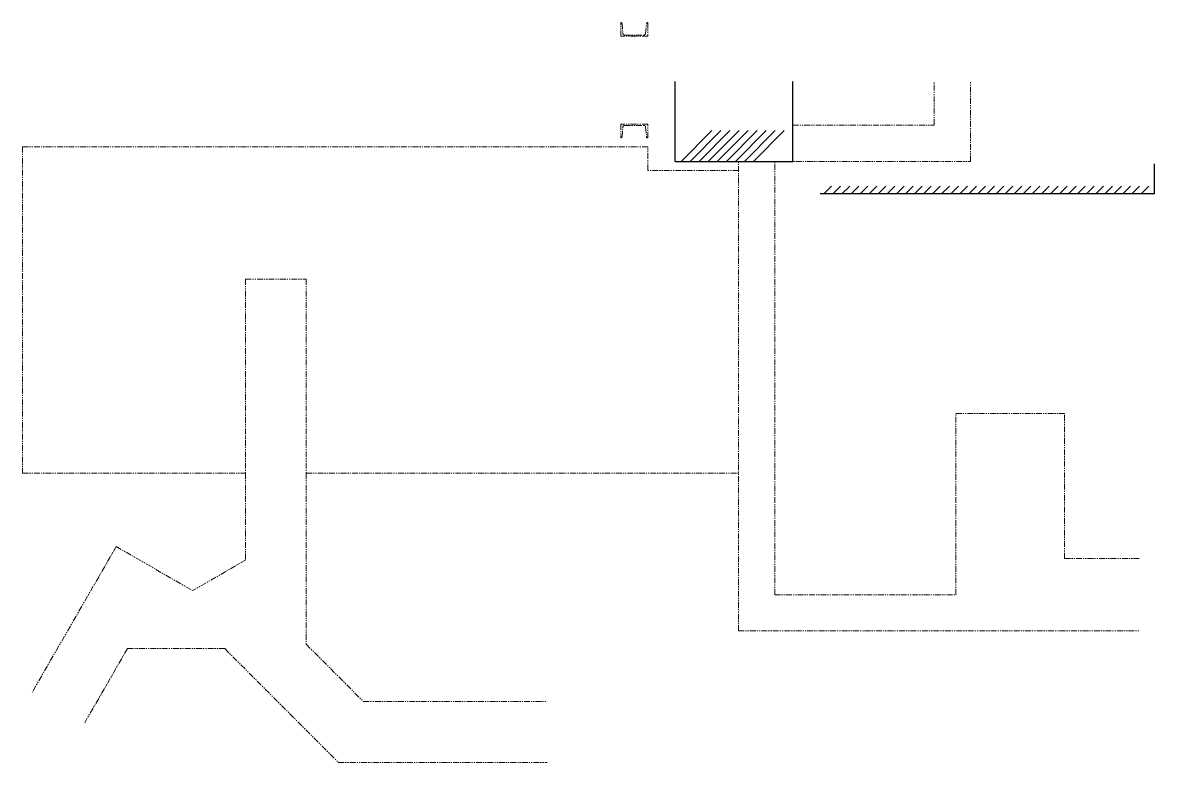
# Model space of a CAD drawing. Header units: millimetres. Extents: x -211 to 45495, y 24 to 52952.
# Drawn here: x 9462 to 15707, y 46173 to 50252 of the extents above; entities that cross this region are included whole.
import ezdxf

# ---------------------------------------------------------------- set-up
doc = ezdxf.new("R2010")
doc.units = ezdxf.units.MM
doc.linetypes.add('PHANTOM', pattern=[63.3, 31.8, -6.3, 6.3, -6.3, 6.3, -6.3])
doc.layers.add('Layer2', color=7, linetype='Continuous')

# ---------------------------------------------------------------- blocks, each defined once
blk = doc.blocks.new('BLKF2390')
at = {"layer": 'Layer2', "color": 7, "linetype": 'PHANTOM', "lineweight": 13}
for p, q in [((12912.5, 49692.4), (12762.5, 49692.4)), ((12762.5, 49692.4), (12762.5, 49617.4)), ((12769.9, 49622), (12774.7, 49676.8)), ((12784.7, 49685.9), (12890.3, 49685.9)), ((12900.3, 49676.8), (12905.1, 49622)), ((12912.5, 49617.4), (12912.5, 49692.4)), ((12762.5, 49617.4), (12764.9, 49617.4)), ((12910.1, 49617.4), (12912.5, 49617.4))]:
    blk.add_line(p, q, dxfattribs=at)
for centre, radius, start, end in [((12784.7, 49675.9), 10, 90, 175), ((12890.3, 49675.9), 10, 5, 90), ((12764.9, 49622.4), 5, 270, 355), ((12910.1, 49622.4), 5, 185, 270)]:
    blk.add_arc(centre, radius, start, end, dxfattribs=at)
blk = doc.blocks.new('BLKF2391')
at = {"layer": 'Layer2', "color": 7, "linetype": 'PHANTOM', "lineweight": 13}
for p, q in [((12762.5, 50177.4), (12762.5, 50252.4)), ((12762.5, 50252.4), (12764.9, 50252.4)), ((12769.9, 50247.8), (12774.7, 50193)), ((12900.3, 50193), (12905.1, 50247.8)), ((12910.1, 50252.4), (12912.5, 50252.4)), ((12912.5, 50252.4), (12912.5, 50177.4)), ((12912.5, 50177.4), (12762.5, 50177.4)), ((12784.7, 50183.9), (12890.3, 50183.9))]:
    blk.add_line(p, q, dxfattribs=at)
for centre, radius, start, end in [((12764.9, 50247.4), 5, 5, 90), ((12910.1, 50247.4), 5, 90, 175), ((12784.7, 50193.9), 10, 185, 270), ((12890.3, 50193.9), 10, 270, 355)]:
    blk.add_arc(centre, radius, start, end, dxfattribs=at)
blk = doc.blocks.new('BLKF2392')
at = {"layer": 'Layer2', "color": 4, "linetype": 'Continuous', "lineweight": 25}
for q in [(15707.5, 49473.9), (13864, 49307.4)]:
    blk.add_line((15707.5, 49307.4), q, dxfattribs=at)
at = {"layer": 'Layer2', "color": 7, "linetype": 'Continuous', "lineweight": 13}
for p, q in [((13883.8, 49307.4), (13926.2, 49349.8)), ((13933.8, 49307.4), (13976.2, 49349.8)), ((13983.8, 49307.4), (14026.2, 49349.8)), ((14033.8, 49307.4), (14076.2, 49349.8)), ((14083.8, 49307.4), (14126.2, 49349.8)), ((14133.8, 49307.4), (14176.2, 49349.8)), ((14183.8, 49307.4), (14226.2, 49349.8)), ((14233.8, 49307.4), (14276.2, 49349.8)), ((14283.8, 49307.4), (14326.2, 49349.8)), ((14333.8, 49307.4), (14376.2, 49349.8)), ((14383.8, 49307.4), (14426.2, 49349.8)), ((14433.8, 49307.4), (14476.2, 49349.8)), ((14483.8, 49307.4), (14526.2, 49349.8)), ((14533.8, 49307.4), (14576.2, 49349.8)), ((14583.8, 49307.4), (14626.2, 49349.8)), ((14633.8, 49307.4), (14676.2, 49349.8)), ((14683.8, 49307.4), (14726.2, 49349.8)), ((14733.8, 49307.4), (14776.2, 49349.8)), ((14783.8, 49307.4), (14826.2, 49349.8)), ((14833.8, 49307.4), (14876.2, 49349.8)), ((14883.8, 49307.4), (14926.2, 49349.8)), ((14933.8, 49307.4), (14976.2, 49349.8)), ((14983.8, 49307.4), (15026.2, 49349.8)), ((15033.8, 49307.4), (15076.2, 49349.8)), ((15083.8, 49307.4), (15126.2, 49349.8)), ((15133.8, 49307.4), (15176.2, 49349.8)), ((15183.8, 49307.4), (15226.2, 49349.8)), ((15233.8, 49307.4), (15276.2, 49349.8)), ((15283.8, 49307.4), (15326.2, 49349.8)), ((15333.8, 49307.4), (15376.2, 49349.8)), ((15383.8, 49307.4), (15426.2, 49349.8)), ((15433.8, 49307.4), (15476.2, 49349.8)), ((15483.8, 49307.4), (15526.2, 49349.8)), ((15533.8, 49307.4), (15576.2, 49349.8)), ((15583.8, 49307.4), (15626.2, 49349.8)), ((15633.8, 49307.4), (15676.2, 49349.8))]:
    blk.add_line(p, q, dxfattribs=at)

msp = doc.modelspace()

# ---------------------------------------------------------------- linework, layer by layer
at = {"layer": 'Layer2', "color": 4, "linetype": 'Continuous', "lineweight": 25}
for p, q in [((13062.5, 49487.4), (13062.5, 49927.2)), ((13712.5, 49487.4), (13712.5, 49927.2)), ((13062.5, 49487.4), (13712.5, 49487.4))]:
    msp.add_line(p, q, dxfattribs=at)
at = {"layer": 'Layer2', "color": 1, "linetype": 'PHANTOM', "lineweight": 13}
for p, q in [((14492.5, 49687.4), (14492.5, 49927.2)), ((14692.5, 49487.4), (14692.5, 49927.2)), ((13712.5, 49687.4), (14492.5, 49687.4)), ((12912.5, 49567.4), (9462.5, 49567.4)), ((9462.5, 49567.4), (9462.5, 47767.4)), ((12912.5, 49437.4), (12912.5, 49567.4)), ((13412.5, 46897.4), (13412.5, 49487.4)), ((13412.5, 49487.4), (14692.5, 49487.4)), ((13612.5, 47097.4), (13612.5, 49487.4)), ((13412.5, 49437.4), (12912.5, 49437.4)), ((10692.5, 48837.4), (10692.5, 47767.4)), ((10692.5, 48837.4), (11027.5, 48837.4)), ((11027.5, 48837.4), (11027.5, 47767.4)), ((14612.5, 47097.4), (14612.5, 48097.4)), ((14612.5, 48097.4), (15212.5, 48097.4)), ((15212.5, 47297.4), (15212.5, 48097.4)), ((9462.5, 47767.4), (10692.5, 47767.4)), ((10692.5, 47767.4), (10692.5, 47288.6)), ((11027.5, 47767.4), (13412.5, 47767.4)), ((11027.5, 47767.4), (11027.5, 46823.9)), ((9979.1, 47363), (9515, 46559.2)), ((9979.1, 47363), (10400.2, 47119.9)), ((10692.5, 47288.6), (10400.2, 47119.9)), ((15212.5, 47297.4), (15627.5, 47297.4)), ((13612.5, 47097.4), (14612.5, 47097.4)), ((13412.5, 46897.4), (15627.5, 46897.4)), ((10040.8, 46799.9), (9805.1, 46391.7)), ((10040.8, 46799.9), (10577.8, 46799.9)), ((10577.8, 46799.9), (11204.8, 46172.9)), ((11027.5, 46823.9), (11343.5, 46507.9)), ((11343.5, 46507.9), (12357, 46507.9)), ((11204.8, 46172.9), (12357, 46172.9))]:
    msp.add_line(p, q, dxfattribs=at)
at = {"layer": 'Layer2', "color": 7, "linetype": 'Continuous', "lineweight": 13}
for p, q in [((13095.8, 49487.4), (13265.5, 49657.1)), ((13145.8, 49487.4), (13315.5, 49657.1)), ((13195.8, 49487.4), (13365.5, 49657.1)), ((13245.8, 49487.4), (13415.5, 49657.1)), ((13295.8, 49487.4), (13465.5, 49657.1)), ((13345.8, 49487.4), (13515.5, 49657.1)), ((13395.8, 49487.4), (13565.5, 49657.1)), ((13445.8, 49487.4), (13615.5, 49657.1)), ((13495.8, 49487.4), (13665.5, 49657.1))]:
    msp.add_line(p, q, dxfattribs=at)

# ---------------------------------------------------------------- block references
at = {"layer": 'Layer2', "color": 7, "linetype": 'PHANTOM', "lineweight": 13}
for name in ['BLKF2391', 'BLKF2390']:
    msp.add_blockref(name, (0, 0), dxfattribs=at)
at = {"layer": 'Layer2', "color": 7, "linetype": 'Continuous', "lineweight": 13}
msp.add_blockref('BLKF2392', (0, 0), dxfattribs=at)

doc.saveas('drawing.dxf')
